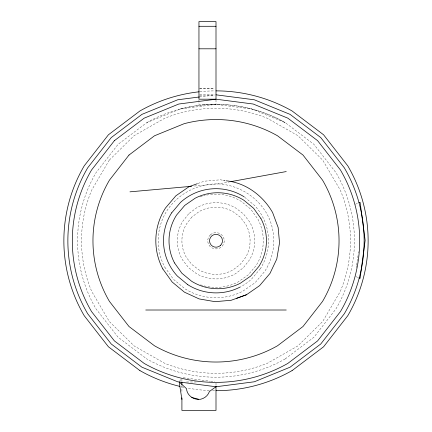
<?xml version="1.0" encoding="UTF-8"?>
<svg xmlns="http://www.w3.org/2000/svg" width="432" height="432" viewBox="0 0 432 432"><rect width="100%" height="100%" fill="white"/><g stroke="black" fill="none" stroke-linecap="round" stroke-linejoin="round"><path stroke-width="0.32" stroke-dasharray="2.16 1.62" d="M356.319 267.656L356.605 265.658M356.697 264.989L357.653 258.331M357.745 257.661L358.031 255.663M358.414 253.001L358.603 251.667M179.534 381.424L180.889 379.215M260.302 268.736L251.505 279.164A52.774 52.774 0 0 1 240.856 286.675M285.223 358.927L313.897 337.246L335.896 308.993A134.752 134.752 0 0 0 335.907 172.573L313.897 144.326L285.223 122.645L251.834 109.015L216 104.366L198.952 104.366L198.952 98.809M355.396 204.233L357.734 203.278M216 99.803L216 104.366L180.166 109.015L146.777 122.645L118.103 144.326L96.104 172.579A134.752 134.752 0 0 0 96.093 308.999L118.103 337.246L146.777 358.927M197.942 183.476L204.266 181.202L220.363 179.798L223.004 180.257M230.278 181.748L218.462 183.897L193.417 186.111M199.476 96.962L214.677 94.991M199.611 88.171L214.688 88.171M199.611 88.711L214.688 88.711M199.611 94.819L214.688 94.819M199.611 95.866L214.688 95.866M186.586 381.98L197.953 381.98M183.244 377.73L209.984 381.197M210.654 381.283L214.661 381.807M355.709 276.572L358.825 277.852M244.663 197.23L254.669 205.546A51.829 51.829 0 0 1 260.318 268.747M164.77 267.127L173.432 279.299L184.999 288.841A58.504 58.504 0 0 0 242.73 291.26L255.085 282.728L264.767 271.334A56.246 56.246 0 0 0 267.241 214.439C257.423 196.706 238.658 185.08 218.462 183.897C198.218 183.389 178.524 193.39 167.233 210.238A56.246 56.246 0 0 0 164.759 267.133M216 383.173L216 385.7M181.91 378.821L181.91 381.537M181.91 385.517L181.91 392.818M199.854 91.724A154.03 154.03 0 0 1 214.666 90.882M214.666 390.69A154.03 154.03 0 0 1 211.982 390.641M209.293 390.55A154.03 154.03 0 0 1 187.115 387.963M183.805 387.293A154.03 154.03 0 0 1 181.175 386.705M146.783 122.65A140.168 140.168 0 0 1 285.217 122.65M285.217 358.922A140.168 140.168 0 0 1 146.783 358.922M180.171 109.031A140.233 140.233 0 0 1 285.228 122.634M200.599 284.845A47.876 47.876 0 0 0 237.875 282.091L247.984 275.108L255.911 265.783A46.035 46.035 0 0 0 257.936 219.224L250.835 209.266L241.369 201.458A47.876 47.876 0 0 0 205.718 195.302M200.092 196.906A47.876 47.876 0 0 1 205.092 195.448M109.296 160.11L91.741 190.069A130.745 130.745 0 0 0 91.741 291.503L109.296 321.462L134.125 345.924L164.533 363.22A136.328 136.328 0 0 0 267.467 363.22L297.875 345.924L322.704 321.462L340.259 291.503A130.745 130.745 0 0 0 340.259 190.069L322.704 160.11L297.875 135.648L267.467 118.352A136.328 136.328 0 0 0 164.533 118.352L134.125 135.648L109.296 160.11M188.638 213.824L182.488 221.719A37.665 37.665 0 0 0 182.482 259.853L188.638 267.748L196.652 273.807A39.182 39.182 0 0 0 235.348 273.807L243.362 267.748L249.512 259.853A37.665 37.665 0 0 0 249.518 221.719L243.362 213.824L235.348 207.765A39.182 39.182 0 0 0 196.652 207.765L188.638 213.824M191.894 217.031L186.473 223.987A33.183 33.183 0 0 0 186.473 257.585L191.894 264.541L198.952 269.876A34.517 34.517 0 0 0 233.048 269.876L240.106 264.541L245.527 257.58A33.183 33.183 0 0 0 245.527 223.987L240.106 217.031L233.048 211.691A34.517 34.517 0 0 0 198.952 211.696L191.894 217.031M210.422 234.797L209.039 236.428A8.03 8.03 0 0 0 208.688 244.544L209.925 246.283L211.577 247.644A8.348 8.348 0 0 0 219.812 247.99L221.578 246.769L222.961 245.144A8.03 8.03 0 0 0 223.312 237.028L222.075 235.289L220.423 233.928A8.348 8.348 0 0 0 212.188 233.582L210.422 234.797"/><path stroke-width="0.65" d="M171.698 212.836L180.495 202.408A52.774 52.774 0 0 1 244.15 196.83M292.07 370.613L323.579 346.788L347.755 315.738A148.079 148.079 0 0 0 347.765 165.829L323.579 134.784L292.07 110.959A154.03 154.03 0 0 0 216 90.877M191.738 397.451L198.531 399.287C192.694 399.605 186.721 394.648 186.559 388.714L179.194 381.98L181.91 399.449M216 94.819L254.34 99.792L290.066 114.372L320.749 137.57L344.293 167.8A144.185 144.185 0 0 1 344.299 313.772L320.749 344.002L290.066 367.195L254.34 381.78L216 386.753L209.407 391.489C207.938 396.128 203.132 399.562 198.31 399.449M358.906 202.797L360.077 202.316L365.153 240.338L360.077 278.365L358.825 277.852M236.704 298.291L246.343 294.764M197.311 183.703L189.086 186.662L175.862 195.809L165.483 208.019A60.253 60.253 0 0 0 162.837 268.963M230.936 181.624L286.254 171.563M199.476 96.962L177.66 99.792L141.934 114.372L111.251 137.57L87.707 167.8A144.185 144.185 0 0 0 87.701 313.772L111.251 344.002L141.934 367.195L177.66 381.78L216 386.753M129.956 191.835L191.641 186.305M198.952 26.287L216 26.287M198.952 48.805L216 48.805M145.746 310.009L286.254 310.009M223.668 180.371L224.991 180.598M226.309 180.824C245.873 182.747 262.975 195.718 272.603 212.517L278.149 227.475L279.531 242.876L276.782 259.022L269.968 273.456L259.594 285.665L246.364 294.813L231.185 300.272L215.087 301.676L199.168 298.928L184.518 292.216L172.13 281.988L162.848 268.958M139.93 370.613L108.421 346.788L84.245 315.738A148.079 148.079 0 0 1 84.235 165.829L108.421 134.784L139.93 110.959A154.03 154.03 0 0 1 199.179 91.795M187.839 284.758L177.331 276.026A51.829 51.829 0 0 1 171.682 212.825M260.912 218.533L253.606 208.273L243.859 200.232A49.313 49.313 0 0 0 195.194 198.191L184.783 205.384L176.618 214.99A47.417 47.417 0 0 0 174.533 262.948M174.539 262.942L181.845 273.202L191.592 281.243A49.313 49.313 0 0 0 240.257 283.284L250.673 276.091L258.833 266.485A47.417 47.417 0 0 0 260.917 218.527M216 386.316L216 410.4L181.91 410.4L181.91 397.883M181.91 381.996L181.91 384.539M292.064 370.602A154.03 154.03 0 0 1 216 390.695M179.869 386.397A154.03 154.03 0 0 1 139.936 370.602M240.284 286.978A52.774 52.774 0 0 1 187.85 284.742M114.394 140.67L91.557 169.992A139.86 139.86 0 0 0 91.552 311.585L114.394 340.902L144.153 363.404A145.481 145.481 0 0 0 287.842 363.398L317.606 340.902L340.443 311.58A139.86 139.86 0 0 0 340.448 169.987L317.606 140.67L287.847 118.168L253.19 104.02L216 99.198L198.952 99.198L198.952 21.6L216 21.6L216 99.198L178.81 104.02L144.153 118.168L114.394 140.67M128.995 155.056L109.442 180.166A119.756 119.756 0 0 0 109.436 301.406L128.995 326.511L154.478 345.778A124.573 124.573 0 0 0 277.517 345.773L303.005 326.511L322.558 301.406A119.756 119.756 0 0 0 322.564 180.166L303.005 155.056L277.522 135.794A124.632 124.632 0 0 0 184.156 123.692L154.478 135.794L128.995 155.056M220.379 245.516A6.399 6.399 0 0 0 220.768 236.439A6.502 6.502 0 0 0 211.626 236.056A6.399 6.399 0 0 0 211.232 245.133A6.502 6.502 0 0 0 220.374 245.516"/></g></svg>
